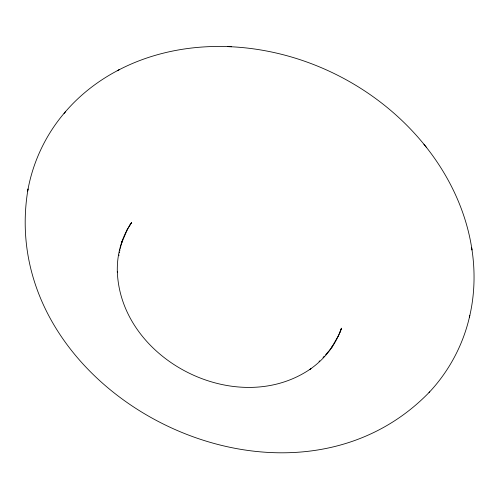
<?xml version="1.0" encoding="UTF-8"?>
<svg xmlns="http://www.w3.org/2000/svg" width="499" height="499" viewBox="0 0 499 499"><rect width="100%" height="100%" fill="white"/><g stroke="black" fill="none" stroke-linecap="round" stroke-linejoin="round"><path stroke-width="0.75" d="M118.949 255.513L119.036 254.914M27.85 190.144C-5.608 394.21 285.328 540.654 429.24 392.32M119.367 252.862L119.486 252.176M27.682 191.08L27.738 190.749M27.788 190.475L27.963 189.545M28.013 189.271C33.283 161.065 46.07 134.312 64.764 112.537M27.9 189.876L28.075 188.94M119.716 250.941L119.972 249.712M469.559 316.634C474.755 294.46 475.341 271.294 471.829 248.82M429.421 392.127C449.063 371.125 463.053 344.909 469.503 316.884M469.715 315.942L469.821 315.505M120.253 248.44L120.552 247.173M469.403 317.32L469.659 316.198M120.702 246.568L121.02 245.371M121.182 244.772L121.931 242.246M122.112 241.666L122.692 239.932L121.868 242.377L127.195 229.864M340.792 330.095L341.254 328.829M340.561 330.712L341.035 329.427M340.805 330.039L339.838 332.54M340.081 331.935L340.567 330.65M339.601 333.12L340.081 331.866M339.844 332.446L338.584 335.44M339.601 333.02L338.31 336.039M338.553 335.365C332.534 349.026 322.366 360.696 310.147 369.198M338.272 335.964L331.735 347.26M127.095 229.902L129.983 225.012M129.653 225.548C120.983 239.283 116.835 255.675 117.327 271.868M129.59 225.604L130.32 224.475M129.921 225.068L130.657 223.939M130.264 224.538L131.68 222.392L130.607 224.007L131 223.415M331.386 347.753L332.515 346.138M331.816 347.136L330.731 348.62M330.35 349.125L329.203 350.597M328.822 351.065L325.604 354.814M64.471 112.88L65.169 112.057M64.065 113.36L64.359 113.017M65.288 111.919C80.002 94.748 98.197 80.67 118.226 70.234M64.882 112.4L65.581 111.583M429.015 392.563L429.651 391.877M324.344 356.161L323.028 357.509M319.023 361.27L319.466 360.877M117.315 271.475C120.496 360.122 236.526 418.892 309.96 369.329M310.659 368.836L310.983 368.611M309.636 369.553L310.472 368.973M117.24 70.752L117.633 70.546M117.839 70.434L118.824 69.916M119.036 69.81C152.388 52.495 190.45 45.228 227.868 46.619M118.438 70.122L119.423 69.611M227.631 46.607L229.627 46.688M231.156 46.756C305.288 50.436 377.182 86.807 424.031 144.379M228.511 46.638L230.507 46.725M230.276 46.713L231.386 46.769M423.888 144.199L424.518 144.984M424.375 144.804L425.005 145.589M426.302 147.224C449.48 176.527 466.06 211.451 471.786 248.508M424.861 145.409L425.491 146.195M425.341 146.007L425.971 146.8M425.822 146.619L426.452 147.405M471.599 247.336L471.898 249.257M471.942 249.562L472.01 249.999M117.334 272.148L117.34 272.535M341.466 328.236L341.01 329.502L341.466 328.236"/></g></svg>
